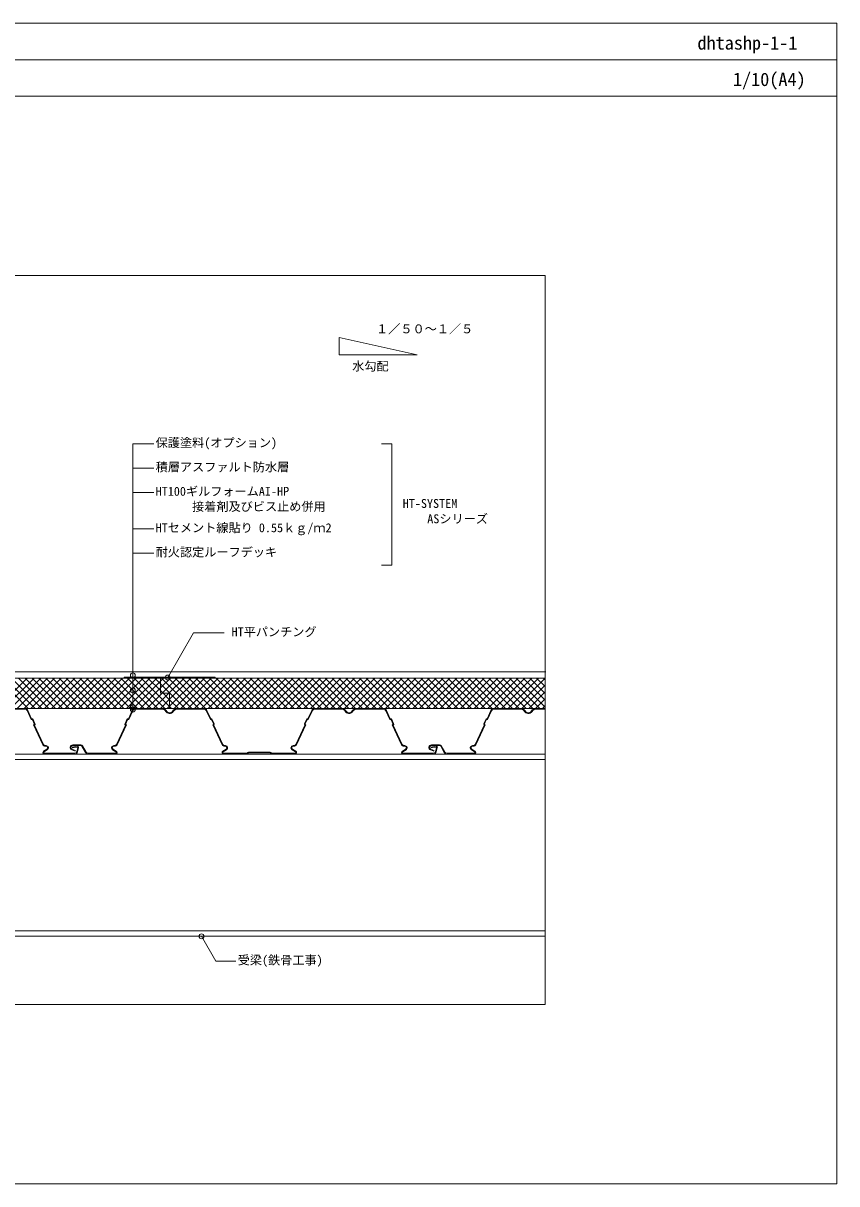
# Model space of a CAD drawing. Units: millimetres, scale not verified. Extents: x -1380 to 1380, y -955 to 955.
# Drawn here: x 41 to 1380, y -955 to 955 of the extents above; entities that cross this region are included whole.
import ezdxf
from ezdxf.enums import TextEntityAlignment as Align

# ---------------------------------------------------------------- set-up
doc = ezdxf.new("R2010")
doc.units = ezdxf.units.MM
doc.header["$LTSCALE"] = 3
for name, color, linetype, lineweight in [('0-0_0', 7, 'Continuous', 18), ('0-1_BOUSUI', 1, 'Continuous', 18), ('0-2_MOJI', 7, 'Continuous', 18), ('0-3_HATCH', 9, 'Continuous', 18), ('0-4_KANAMONO', 5, 'Continuous', 18), ('0-6_TEKKOTU', 7, 'Continuous', 18), ('0-7_dekki', 3, 'Continuous', 18), ('0-8_dannnetu', 6, 'Continuous', 18), ('0-B_WAKU', 7, 'Continuous', 18)]:
    doc.layers.add(name, color=color, linetype=linetype, lineweight=lineweight)
doc.styles.add('ＭＳ ゴシック', font='')
doc.styles.get('ＭＳ ゴシック').set_extended_font_data('MS Gothic')

msp = doc.modelspace()

# ---------------------------------------------------------------- linework, layer by layer
at = {"layer": '0-0_0'}
msp.add_line((-1380.009, 894.93), (1379.991, 894.93), dxfattribs=at)
msp.add_lwpolyline([(899.991, -660.07), (899.991, 539.93), (-900.009, 539.93), (-900.009, -660.07)], close=True, dxfattribs=at)
at = {"layer": '0-1_BOUSUI'}
msp.add_lwpolyline([(900.991, -112.775), (-424.152, -112.775), (-424.152, 72.367), (-440.01, 88.225), (-604.094, 88.225)], dxfattribs=at)
at = {"layer": '0-2_MOJI'}
for p, q in [((560.869, 437.636), (560.869, 409.13)), ((221.113, -174.636), (221.113, 262.847)), ((221.113, 262.847), (255.689, 262.847)), ((630.241, 262.847), (647.529, 262.847)), ((647.529, 62.847), (647.529, 262.847)), ((221.113, 222.847), (255.689, 222.847)), ((221.113, 182.847), (255.689, 182.847)), ((221.113, 122.847), (255.689, 122.847)), ((221.113, 82.847), (255.689, 82.847)), ((630.241, 62.847), (647.529, 62.847))]:
    msp.add_line(p, q, dxfattribs=at)
for points in [[(560.869, 409.13), (689.248, 409.13), (560.869, 437.636)], [(277.993, -122.729), (320.916, -48.385), (371.354, -48.385)], [(390.791, -588.609), (357.716, -588.609), (334.141, -547.775)]]:
    msp.add_lwpolyline(points, dxfattribs=at)
for centre in [(221.113, -118.321), (278.544, -121.775), (221.113, -142.99), (221.113, -170.636), (221.113, -174.636), (334.141, -547.775)]:
    msp.add_circle(centre, 4, dxfattribs=at)
at = {"layer": '0-3_HATCH'}
for p, q in [((-2.772, -172.775), (47.228, -122.775)), ((49.084, -172.775), (-0.275, -123.415)), ((8.454, -172.775), (58.454, -122.775)), ((60.31, -172.775), (10.31, -122.775)), ((19.679, -172.775), (69.679, -122.775)), ((71.535, -172.775), (21.535, -122.775)), ((30.904, -172.775), (80.904, -122.775)), ((82.76, -172.775), (32.76, -122.775)), ((42.13, -172.775), (92.13, -122.775)), ((93.986, -172.775), (43.986, -122.775)), ((53.355, -172.775), (103.355, -122.775)), ((105.211, -172.775), (55.211, -122.775)), ((64.58, -172.775), (114.58, -122.775)), ((116.436, -172.775), (66.436, -122.775)), ((75.806, -172.775), (125.806, -122.775)), ((127.662, -172.775), (77.662, -122.775)), ((87.031, -172.775), (137.031, -122.775)), ((138.887, -172.775), (88.887, -122.775)), ((98.256, -172.775), (148.256, -122.775)), ((150.112, -172.775), (100.112, -122.775)), ((109.481, -172.775), (159.481, -122.775)), ((161.338, -172.775), (111.338, -122.775)), ((120.707, -172.775), (170.707, -122.775)), ((172.563, -172.775), (122.563, -122.775)), ((131.932, -172.775), (181.932, -122.775)), ((183.788, -172.775), (133.788, -122.775)), ((143.157, -172.775), (193.157, -122.775)), ((195.014, -172.775), (145.014, -122.775)), ((154.383, -172.775), (204.383, -122.775)), ((206.239, -172.775), (156.239, -122.775)), ((165.608, -172.775), (215.608, -122.775)), ((217.464, -172.775), (167.464, -122.775)), ((176.833, -172.775), (226.833, -122.775)), ((228.69, -172.775), (178.69, -122.775)), ((188.059, -172.775), (238.059, -122.775)), ((239.915, -172.775), (189.915, -122.775)), ((199.284, -172.775), (249.284, -122.775)), ((251.14, -172.775), (201.14, -122.775)), ((210.509, -172.775), (260.509, -122.775)), ((262.366, -172.775), (212.366, -122.775)), ((221.735, -172.775), (266.736, -127.774)), ((273.591, -172.775), (223.591, -122.775)), ((281.736, -169.694), (234.816, -122.775)), ((266.736, -143.469), (246.042, -122.775)), ((266.736, -132.244), (257.267, -122.775)), ((266.736, -127.774), (271.735, -122.775)), ((266.736, -138.999), (282.96, -122.775)), ((307.267, -172.775), (266.736, -132.244)), ((318.492, -172.775), (268.492, -122.775)), ((269.185, -147.775), (294.185, -122.775)), ((329.717, -172.775), (279.717, -122.775)), ((280.41, -147.775), (305.411, -122.775)), ((281.736, -157.675), (316.636, -122.775)), ((281.736, -168.9), (327.861, -122.775)), ((289.087, -172.775), (339.087, -122.775)), ((340.943, -172.775), (290.943, -122.775)), ((300.312, -172.775), (350.312, -122.775)), ((352.168, -172.775), (302.168, -122.775)), ((311.537, -172.775), (361.537, -122.775)), ((363.393, -172.775), (313.393, -122.775)), ((322.763, -172.775), (372.763, -122.775)), ((374.619, -172.775), (324.619, -122.775)), ((333.988, -172.775), (383.988, -122.775)), ((385.844, -172.775), (335.844, -122.775)), ((345.213, -172.775), (395.213, -122.775)), ((397.069, -172.775), (347.069, -122.775)), ((356.439, -172.775), (406.439, -122.775)), ((408.295, -172.775), (358.295, -122.775)), ((367.664, -172.775), (417.664, -122.775)), ((419.52, -172.775), (369.52, -122.775)), ((378.889, -172.775), (428.889, -122.775)), ((430.745, -172.775), (380.745, -122.775)), ((390.114, -172.775), (440.114, -122.775)), ((441.971, -172.775), (391.971, -122.775)), ((401.34, -172.775), (451.34, -122.775)), ((453.196, -172.775), (403.196, -122.775)), ((412.565, -172.775), (462.565, -122.775)), ((464.421, -172.775), (414.421, -122.775)), ((423.79, -172.775), (473.79, -122.775)), ((475.647, -172.775), (425.647, -122.775)), ((435.016, -172.775), (485.016, -122.775)), ((486.872, -172.775), (436.872, -122.775)), ((446.241, -172.775), (496.241, -122.775)), ((498.097, -172.775), (448.097, -122.775)), ((457.466, -172.775), (507.466, -122.775)), ((509.323, -172.775), (459.323, -122.775)), ((468.692, -172.775), (518.692, -122.775)), ((520.548, -172.775), (470.548, -122.775)), ((479.917, -172.775), (529.917, -122.775)), ((531.773, -172.775), (481.773, -122.775)), ((491.142, -172.775), (541.142, -122.775)), ((542.999, -172.775), (492.999, -122.775)), ((502.368, -172.775), (552.368, -122.775)), ((554.224, -172.775), (504.224, -122.775)), ((513.593, -172.775), (563.593, -122.775)), ((565.449, -172.775), (515.449, -122.775)), ((524.818, -172.775), (574.818, -122.775)), ((576.675, -172.775), (526.675, -122.775)), ((536.044, -172.775), (586.044, -122.775)), ((587.9, -172.775), (537.9, -122.775)), ((547.269, -172.775), (597.269, -122.775)), ((599.125, -172.775), (549.125, -122.775)), ((558.494, -172.775), (608.494, -122.775)), ((610.35, -172.775), (560.35, -122.775)), ((569.72, -172.775), (619.72, -122.775)), ((621.576, -172.775), (571.576, -122.775)), ((580.945, -172.775), (630.945, -122.775)), ((632.801, -172.775), (582.801, -122.775)), ((592.17, -172.775), (642.17, -122.775)), ((644.026, -172.775), (594.026, -122.775)), ((603.396, -172.775), (653.396, -122.775)), ((655.252, -172.775), (605.252, -122.775)), ((614.621, -172.775), (664.621, -122.775)), ((666.477, -172.775), (616.477, -122.775)), ((625.846, -172.775), (675.846, -122.775)), ((677.702, -172.775), (627.702, -122.775)), ((637.072, -172.775), (687.072, -122.775)), ((688.928, -172.775), (638.928, -122.775)), ((648.297, -172.775), (698.297, -122.775)), ((700.153, -172.775), (650.153, -122.775)), ((659.522, -172.775), (709.522, -122.775)), ((711.378, -172.775), (661.378, -122.775)), ((670.747, -172.775), (720.747, -122.775)), ((722.604, -172.775), (672.604, -122.775)), ((681.973, -172.775), (731.973, -122.775)), ((733.829, -172.775), (683.829, -122.775)), ((693.198, -172.775), (743.198, -122.775)), ((745.054, -172.775), (695.054, -122.775)), ((704.423, -172.775), (754.423, -122.775)), ((756.28, -172.775), (706.28, -122.775)), ((715.649, -172.775), (765.649, -122.775)), ((767.505, -172.775), (717.505, -122.775)), ((726.874, -172.775), (776.874, -122.775)), ((778.73, -172.775), (728.73, -122.775)), ((738.099, -172.775), (788.099, -122.775)), ((789.956, -172.775), (739.956, -122.775)), ((749.325, -172.775), (799.325, -122.775)), ((801.181, -172.775), (751.181, -122.775)), ((760.55, -172.775), (810.55, -122.775)), ((812.406, -172.775), (762.406, -122.775)), ((771.775, -172.775), (821.775, -122.775)), ((823.632, -172.775), (773.632, -122.775)), ((783.001, -172.775), (833.001, -122.775)), ((834.857, -172.775), (784.857, -122.775)), ((794.226, -172.775), (844.226, -122.775)), ((846.082, -172.775), (796.082, -122.775)), ((805.451, -172.775), (855.451, -122.775)), ((857.308, -172.775), (807.308, -122.775)), ((816.677, -172.775), (866.677, -122.775)), ((868.533, -172.775), (818.533, -122.775)), ((827.902, -172.775), (877.902, -122.775)), ((879.758, -172.775), (829.758, -122.775)), ((839.127, -172.775), (889.127, -122.775)), ((890.983, -172.775), (840.983, -122.775)), ((850.353, -172.775), (899.991, -123.136)), ((899.991, -170.557), (852.209, -122.775)), ((899.991, -159.332), (863.434, -122.775)), ((899.991, -148.107), (874.659, -122.775)), ((899.991, -136.881), (885.885, -122.775)), ((899.991, -125.656), (897.11, -122.775)), ((232.96, -172.775), (266.736, -138.999)), ((244.185, -172.775), (269.185, -147.775)), ((255.411, -172.775), (280.41, -147.775)), ((271.042, -147.775), (266.736, -143.469)), ((281.736, -158.469), (271.042, -147.775)), ((861.578, -172.775), (899.991, -134.361)), ((872.803, -172.775), (899.991, -145.587)), ((266.636, -172.775), (281.736, -157.675)), ((277.861, -172.775), (281.736, -168.9)), ((296.042, -172.775), (281.736, -158.469)), ((284.816, -172.775), (281.736, -169.694)), ((884.029, -172.775), (899.991, -156.812)), ((895.254, -172.775), (899.991, -168.037)), ((228.711, -172.796), (228.711, -172.796)), ((232.934, -172.801), (232.934, -172.801)), ((239.948, -172.808), (239.948, -172.808)), ((244.148, -172.812), (244.148, -172.812)), ((251.184, -172.819), (251.184, -172.819)), ((255.362, -172.823), (255.362, -172.823)), ((262.421, -172.83), (262.421, -172.83)), ((266.576, -172.834), (266.576, -172.834)), ((275.271, -175.365), (275.271, -175.365)), ((280.638, -179.822), (280.638, -179.822)), ((281.955, -179.907), (281.961, -179.901)), ((287.737, -175.695), (287.718, -175.676)), ((296.021, -172.754), (296.021, -172.754)), ((300.332, -172.754), (300.332, -172.754)), ((307.247, -172.754), (307.247, -172.754)), ((311.558, -172.754), (311.558, -172.754)), ((318.472, -172.754), (318.472, -172.754)), ((322.783, -172.754), (322.783, -172.754)), ((329.697, -172.754), (329.697, -172.754)), ((334.008, -172.754), (334.008, -172.754)), ((208.437, -197.424), (208.437, -197.423)), ((208.547, -197.188), (208.548, -197.187)), ((357.059, -205.83), (357.059, -205.83)), ((360.629, -213.486), (360.629, -213.486)), ((361.874, -216.157), (361.874, -216.156)), ((364.198, -221.142), (364.198, -221.141)), ((367.768, -228.797), (367.768, -228.797)), ((74.386, -242.978), (74.386, -242.978))]:
    msp.add_line(p, q, dxfattribs=at)
at = {"layer": '0-4_KANAMONO'}
msp.add_lwpolyline([(206.736, -122.775), (356.736, -122.775), (356.736, -121.575), (206.736, -121.575)], close=True, dxfattribs=at)
at = {"layer": '0-6_TEKKOTU'}
for p, q in [((-159.094, -247.775), (899.991, -247.775)), ((-159.094, -256.775), (899.991, -256.775)), ((-159.094, -538.775), (899.991, -538.775))]:
    msp.add_line(p, q, dxfattribs=at)
msp.add_lwpolyline([(-159.094, -247.775), (-159.094, -547.775), (899.991, -547.775)], dxfattribs=at)
at = {"layer": '0-7_dekki'}
for p, q in [((-0.787, -172.736), (43.039, -172.736)), ((-0.787, -173.936), (43.039, -173.936)), ((46.965, -176.437), (53.839, -191.178)), ((48.053, -175.93), (54.479, -189.712)), ((53.839, -191.178), (54.477, -190.946)), ((56.794, -190.947), (59.927, -197.665)), ((211.467, -190.931), (208.332, -197.648)), ((213.781, -189.696), (220.178, -175.985)), ((214.422, -191.162), (213.783, -190.929)), ((214.421, -191.162), (221.266, -176.492)), ((225.192, -172.793), (269.422, -172.793)), ((225.192, -173.993), (269.422, -173.993)), ((294.286, -172.754), (338.111, -172.754)), ((294.286, -173.954), (338.111, -173.954)), ((342.037, -176.456), (348.911, -191.197)), ((343.125, -175.949), (349.551, -189.73)), ((349.549, -190.964), (348.911, -191.197)), ((354.997, -197.683), (351.865, -190.966)), ((509.18, -189.768), (515.612, -175.985)), ((509.82, -191.234), (516.699, -176.492)), ((520.624, -172.793), (564.854, -172.793)), ((520.624, -173.993), (564.854, -173.993)), ((589.717, -172.754), (633.543, -172.754)), ((589.717, -173.954), (633.543, -173.954)), ((637.469, -176.456), (644.342, -191.196)), ((638.556, -175.949), (644.983, -189.73)), ((644.342, -191.196), (644.981, -190.964)), ((647.298, -190.966), (650.43, -197.683)), ((801.971, -190.949), (798.836, -197.666)), ((804.285, -189.714), (810.682, -176.003)), ((804.926, -191.18), (804.286, -190.947)), ((804.925, -191.18), (811.77, -176.511)), ((815.696, -172.811), (859.926, -172.811)), ((815.696, -174.011), (859.926, -174.011)), ((884.79, -172.773), (899.991, -172.773)), ((884.79, -173.973), (899.991, -173.973)), ((55.707, -191.454), (58.839, -198.172)), ((58.283, -199.513), (57.806, -199.687)), ((57.806, -199.687), (73.141, -232.574)), ((59.385, -200.233), (74.229, -232.067)), ((194.002, -232.085), (208.873, -200.214)), ((195.09, -232.592), (210.451, -199.67)), ((212.555, -191.438), (209.42, -198.156)), ((209.975, -199.496), (210.452, -199.67)), ((353.91, -198.19), (350.777, -191.473)), ((353.354, -199.531), (352.878, -199.705)), ((352.878, -199.705), (368.214, -232.592)), ((354.457, -200.251), (369.301, -232.085)), ((489.434, -232.084), (504.272, -200.286)), ((490.521, -232.592), (505.85, -199.741)), ((503.732, -197.719), (506.866, -191.003)), ((504.82, -198.227), (507.953, -191.51)), ((505.375, -199.568), (505.85, -199.741)), ((509.181, -191.001), (509.821, -191.234)), ((646.21, -191.473), (649.343, -198.19)), ((648.786, -199.531), (648.31, -199.705)), ((648.31, -199.705), (663.645, -232.592)), ((649.889, -200.251), (664.733, -232.085)), ((784.506, -232.103), (799.377, -200.232)), ((785.593, -232.61), (800.955, -199.688)), ((803.058, -191.457), (799.923, -198.174)), ((800.479, -199.515), (800.955, -199.688)), ((79.714, -239.84), (74.332, -243.01)), ((80.323, -240.874), (74.941, -244.044)), ((75.632, -246.575), (125.838, -246.575)), ((75.632, -247.775), (125.838, -247.775)), ((77.068, -233.875), (78.414, -233.875)), ((77.068, -235.075), (78.414, -235.075)), ((120.641, -241.127), (126.077, -243.091)), ((121.048, -239.999), (126.485, -241.962)), ((121.146, -236.649), (130.066, -235.076)), ((121.354, -237.831), (130.275, -236.258)), ((122.189, -232.712), (135.68, -232.712)), ((122.189, -233.912), (135.68, -233.912)), ((130.729, -237.243), (128.939, -243.924)), ((131.888, -237.553), (130.098, -244.235)), ((137.386, -234.896), (143.355, -245.235)), ((138.425, -234.296), (144.394, -244.635)), ((147.307, -246.593), (192.599, -246.593)), ((147.307, -247.793), (192.599, -247.793)), ((193.29, -244.062), (187.908, -240.892)), ((193.899, -243.028), (188.517, -239.858)), ((189.817, -233.893), (191.163, -233.893)), ((189.817, -235.093), (191.163, -235.093)), ((374.786, -239.858), (369.404, -243.028)), ((375.395, -240.892), (370.013, -244.062)), ((370.704, -246.593), (409.485, -246.593)), ((370.704, -247.793), (410.661, -247.793)), ((372.14, -233.893), (373.486, -233.893)), ((372.14, -235.093), (373.486, -235.093)), ((410.661, -246.907), (410.661, -247.793)), ((411.647, -244.722), (447.09, -244.722)), ((411.647, -245.922), (447.09, -245.922)), ((443.799, -247.793), (488.033, -247.793)), ((448.074, -246.907), (448.074, -247.793)), ((449.252, -246.593), (488.033, -246.593)), ((488.721, -244.062), (483.341, -240.892)), ((489.331, -243.028), (483.95, -239.858)), ((485.25, -233.893), (486.597, -233.893)), ((485.25, -235.093), (486.597, -235.093)), ((670.218, -239.858), (664.836, -243.028)), ((670.827, -240.892), (665.445, -244.062)), ((666.135, -246.593), (716.342, -246.593)), ((666.135, -247.793), (716.342, -247.793)), ((667.571, -233.893), (668.918, -233.893)), ((667.571, -235.093), (668.918, -235.093)), ((711.144, -241.145), (716.581, -243.109)), ((711.552, -240.017), (716.989, -241.981)), ((711.65, -236.667), (720.57, -235.094)), ((711.858, -237.849), (720.778, -236.276)), ((712.693, -232.73), (726.183, -232.73)), ((712.693, -233.93), (726.183, -233.93)), ((721.233, -237.261), (719.443, -243.942)), ((722.392, -237.571), (720.602, -244.253)), ((727.89, -234.914), (733.858, -245.253)), ((728.929, -234.314), (734.898, -244.653)), ((737.811, -246.611), (783.103, -246.611)), ((737.811, -247.811), (783.103, -247.811)), ((783.794, -244.08), (778.412, -240.911)), ((784.403, -243.046), (779.021, -239.877)), ((780.32, -233.911), (781.667, -233.911)), ((780.32, -235.111), (781.667, -235.111))]:
    msp.add_line(p, q, dxfattribs=at)
for centre, radius, start, end in [((43.039, -178.268), 5.532, 24.99945, 90), ((43.039, -178.268), 4.332, 24.99945, 90), ((54.814, -191.871), 0.985, 25.00584, 109.99873), ((54.814, -191.871), 2.184, 25.00584, 98.80468), ((213.445, -191.854), 2.184, 81.14786, 154.98886), ((213.445, -191.854), 0.985, 69.99548, 154.98886), ((225.192, -178.325), 5.532, 90, 154.98576), ((225.192, -178.325), 4.332, 90, 154.98576), ((269.271, -181.224), 7.187, 82.86687, 89.58527), ((269.271, -181.224), 8.387, 82.86687, 89.58527), ((269.271, -181.224), 7.187, 30.53595, 82.86697), ((269.271, -181.224), 8.387, 30.53595, 82.86697), ((281.651, -173.922), 7.187, 210.53595, 262.86697), ((281.651, -173.922), 5.987, 210.53595, 262.86697), ((281.651, -173.922), 7.187, 262.86687, 329.83797), ((281.651, -173.922), 5.987, 262.86687, 329.83797), ((294.117, -181.139), 8.387, 88.6459, 149.83797), ((294.117, -181.139), 7.187, 88.6459, 149.83797), ((338.111, -178.286), 5.532, 24.99945, 90), ((338.111, -178.286), 4.332, 24.99945, 90), ((349.886, -191.889), 0.985, 25.0069, 109.99638), ((349.886, -191.889), 2.184, 25.0069, 98.80468), ((508.845, -191.926), 2.184, 81.17688, 154.99098), ((508.845, -191.926), 0.985, 70.00018, 154.99098), ((520.624, -178.325), 5.532, 90, 154.98576), ((520.624, -178.325), 4.332, 90, 154.98576), ((564.704, -181.224), 7.187, 82.86687, 89.58527), ((564.704, -181.224), 7.187, 30.53595, 82.86697), ((564.704, -181.224), 8.387, 30.53595, 82.86697), ((577.083, -173.922), 7.187, 210.53595, 262.86697), ((577.083, -173.922), 5.987, 210.53595, 262.86697), ((577.083, -173.922), 7.187, 262.86687, 329.83797), ((577.083, -173.922), 5.987, 262.86687, 329.83797), ((589.549, -181.139), 8.387, 88.6459, 149.83797), ((589.549, -181.139), 7.187, 88.6459, 149.83797), ((633.543, -178.286), 5.532, 24.99945, 90), ((633.543, -178.286), 4.332, 24.99945, 90), ((645.317, -191.889), 0.985, 25.00584, 109.99873), ((645.317, -191.889), 2.184, 25.00584, 98.80468), ((803.949, -191.872), 2.184, 81.14786, 154.98886), ((803.949, -191.872), 0.985, 69.99548, 154.98886), ((815.696, -178.343), 5.532, 90, 154.98576), ((815.696, -178.343), 4.332, 90, 154.98576), ((859.774, -181.242), 7.187, 82.86687, 89.58527), ((859.774, -181.242), 8.387, 82.86687, 89.58527), ((859.774, -181.242), 7.187, 30.53595, 82.86697), ((859.774, -181.242), 8.387, 30.53595, 82.86697), ((872.155, -173.94), 7.187, 210.53595, 262.86697), ((872.155, -173.94), 5.987, 210.53595, 262.86697), ((872.155, -173.94), 7.187, 262.86687, 329.83797), ((872.155, -173.94), 5.987, 262.86687, 329.83797), ((884.62, -181.158), 8.387, 88.6459, 149.83797), ((884.62, -181.158), 7.187, 88.6459, 149.83797), ((57.946, -198.589), 0.985, 290.00217, 25.00584), ((57.946, -198.589), 2.184, 311.19604, 25.00584), ((210.313, -198.571), 2.184, 154.99098, 228.78021), ((210.313, -198.571), 0.985, 154.99098, 249.9989), ((353.018, -198.607), 0.985, 290.0011, 24.99782), ((353.018, -198.607), 2.184, 311.19604, 24.99782), ((505.711, -198.643), 2.184, 154.99098, 228.78594), ((505.713, -198.642), 0.986, 155.04404, 249.93234), ((648.45, -198.607), 0.985, 290.00217, 25.00584), ((648.45, -198.607), 2.184, 311.19604, 25.00584), ((800.816, -198.589), 2.184, 154.99098, 228.78021), ((800.816, -198.589), 0.985, 154.99098, 249.9989), ((75.632, -245.215), 2.56, 120.50069, 270), ((77.068, -230.743), 4.332, 204.99945, 270), ((77.068, -230.743), 3.132, 204.99945, 270), ((75.632, -245.215), 1.36, 120.50069, 270), ((78.414, -237.634), 3.76, 300.50069, 90), ((78.414, -237.634), 2.56, 300.50069, 90), ((122.189, -237.061), 4.351, 90, 248.78319), ((122.189, -237.061), 3.151, 90, 248.78319), ((125.838, -243.443), 3.132, 270, 350.00136), ((125.838, -243.443), 4.332, 270, 350.00136), ((129.987, -237.043), 1.969, 344.9969, 90), ((129.987, -237.043), 0.769, 344.9969, 90), ((135.68, -235.881), 3.169, 29.99918, 90), ((135.68, -235.881), 1.969, 29.99918, 90), ((147.307, -243.461), 4.332, 203.67883, 270), ((147.307, -243.461), 3.132, 203.67883, 270), ((189.817, -237.653), 3.76, 90, 239.49931), ((189.817, -237.653), 2.56, 90, 239.49931), ((191.163, -230.761), 3.132, 270, 335.00055), ((191.163, -230.761), 4.332, 270, 335.00055), ((192.599, -245.233), 2.56, 270, 59.49931), ((192.599, -245.233), 1.36, 270, 59.49931), ((370.704, -245.233), 2.56, 120.50069, 270), ((372.14, -230.761), 4.332, 204.99945, 270), ((372.14, -230.761), 3.132, 204.99945, 270), ((370.704, -245.233), 1.36, 120.50069, 270), ((373.486, -237.653), 3.76, 300.50069, 90), ((373.486, -237.653), 2.56, 300.50069, 90), ((411.647, -246.907), 2.184, 90, 171.73136), ((411.647, -246.907), 0.985, 90, 180), ((447.09, -246.907), 2.184, 8.26864, 90), ((447.09, -246.907), 0.985, 0, 90), ((485.25, -237.653), 3.76, 90, 239.49931), ((485.25, -237.653), 2.56, 90, 239.49931), ((486.597, -230.761), 3.132, 270, 335.00055), ((486.597, -230.761), 4.332, 270, 335.00055), ((488.033, -245.233), 2.56, 270, 59.49931), ((488.033, -245.233), 1.36, 270, 59.49931), ((666.135, -245.233), 2.56, 120.50069, 270), ((667.571, -230.761), 4.332, 204.99945, 270), ((667.571, -230.761), 3.132, 204.99945, 270), ((666.135, -245.233), 1.36, 120.50069, 270), ((668.918, -237.653), 3.76, 300.50069, 90), ((668.918, -237.653), 2.56, 300.50069, 90), ((712.693, -237.08), 4.351, 90, 248.78319), ((712.693, -237.08), 3.151, 90, 248.78319), ((716.342, -243.461), 3.132, 270, 350.00136), ((716.342, -243.461), 4.332, 270, 350.00136), ((720.49, -237.061), 1.969, 344.9969, 90), ((720.49, -237.061), 0.769, 344.9969, 90), ((726.183, -235.899), 3.169, 29.99918, 90), ((726.183, -235.899), 1.969, 29.99918, 90), ((737.811, -243.479), 4.332, 203.67883, 270), ((737.811, -243.479), 3.132, 203.67883, 270), ((780.32, -237.671), 3.76, 90, 239.49931), ((780.32, -237.671), 2.56, 90, 239.49931), ((781.667, -230.779), 3.132, 270, 335.00055), ((781.667, -230.779), 4.332, 270, 335.00055), ((783.103, -245.251), 2.56, 270, 59.49931), ((783.103, -245.251), 1.36, 270, 59.49931)]:
    msp.add_arc(centre, radius, start, end, dxfattribs=at)
at = {"layer": '0-8_dannnetu'}
for p, q in [((-459.152, -122.775), (899.991, -122.775)), ((281.736, -147.775), (281.736, -172.775)), ((-329.094, -172.775), (899.991, -172.775))]:
    msp.add_line(p, q, dxfattribs=at)
msp.add_lwpolyline([(281.736, -147.775), (266.736, -147.775), (266.736, -122.775)], dxfattribs=at)
at = {"layer": '0-B_WAKU'}
for points in [[(1379.991, 834.93), (-1380.009, 834.93), (-1380.009, 954.93), (1379.991, 954.93)], [(-1380.009, -955.07), (1379.991, -955.07), (1379.991, 954.93), (-1380.009, 954.93)]]:
    msp.add_lwpolyline(points, close=True, dxfattribs=at)

# ---------------------------------------------------------------- texts
at = {"layer": '0-2_MOJI', "style": 'ＭＳ ゴシック'}
for s, p in [('１／５０～１／５', (621.587, 440.181)), ('水勾配', (582.254, 378.862)), ('保護塗料(オプション)', (258.689, 252.847)), ('積層アスファルト防水層', (258.689, 212.847)), ('HT100ギルフォームAI-HP', (258.689, 172.847)), ('HT-SYSTEM', (665.438, 152.847)), ('\u3000\u3000\u3000接着剤及びビス止め併用', (258.689, 147.847)), ('HTセメント線貼り 0.55ｋｇ/ｍ2', (258.689, 112.847)), ('ASシリーズ', (705.806, 127.645)), ('耐火認定ルーフデッキ', (258.689, 72.847)), ('HT平パンチング', (383.649, -58.385)), ('受梁(鉄骨工事)', (393.791, -598.609))]:
    msp.add_text(s, height=14.66, dxfattribs=at).set_placement(p, align=Align.BOTTOM_LEFT)
at = {"layer": '0-B_WAKU', "style": 'ＭＳ ゴシック'}
for s, p in [('dhtashp-1-1', (1150.575, 904.93)), ('1/10(A4)', (1209.052, 844.93))]:
    msp.add_text(s, height=21.99, dxfattribs=at).set_placement(p, align=Align.BOTTOM_LEFT)

doc.saveas('drawing.dxf')
